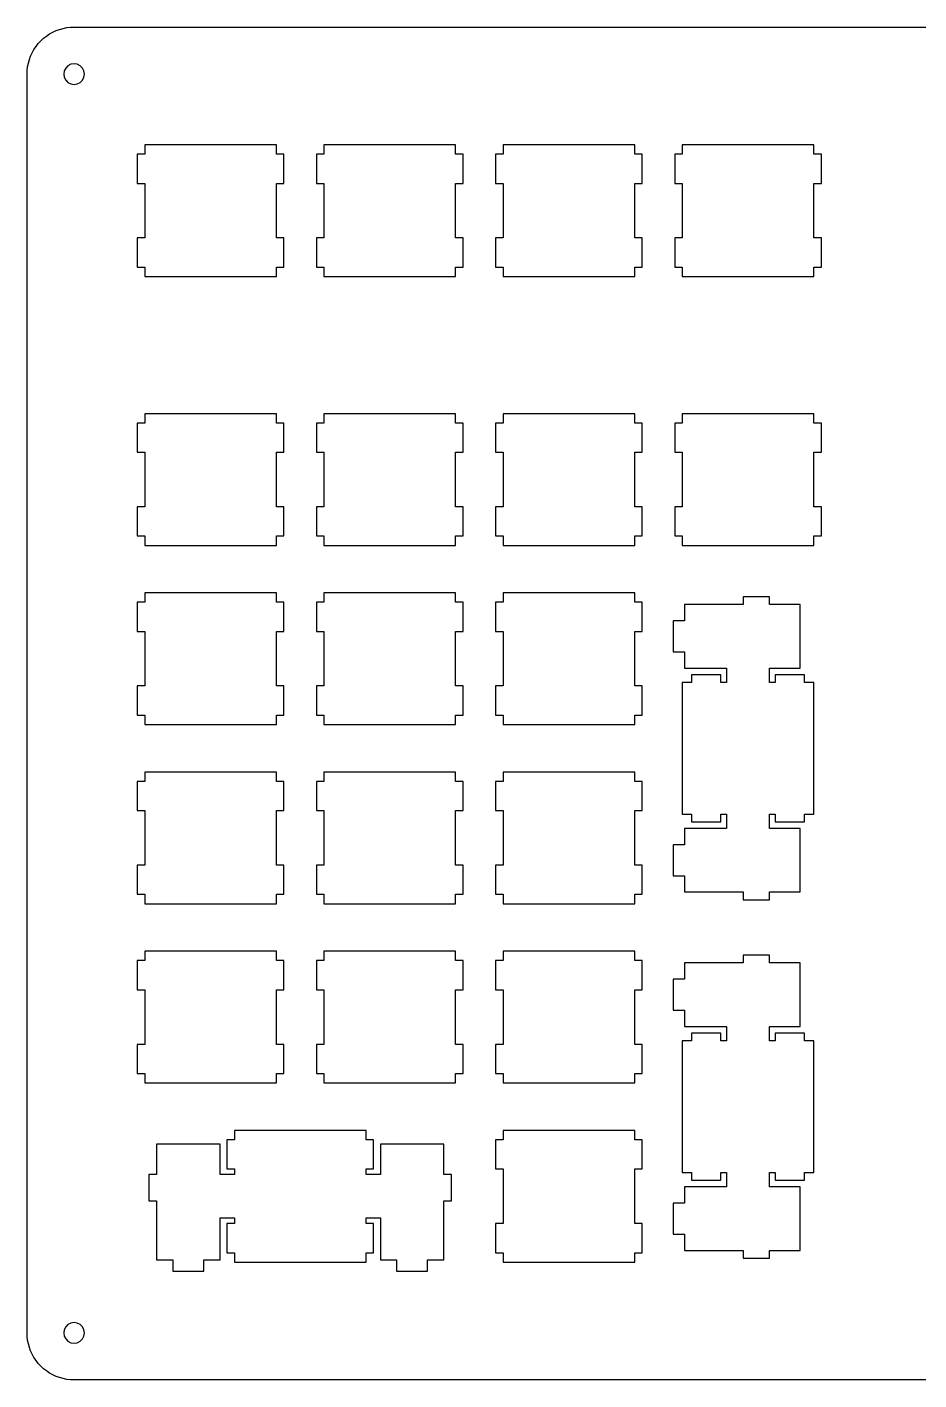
# Model space of a CAD drawing. Extents: x 0 to 260, y 0 to 144.
# Drawn here: x 0.1 to 94.9, y 0.1 to 143.9 of the extents above; entities that cross this region are included whole.
import ezdxf

# ---------------------------------------------------------------- set-up
doc = ezdxf.new("R2010")
doc.units = 0
doc.layers.get('0').update_dxf_attribs({"linetype": 'CONTINUOUS'})

msp = doc.modelspace()

# ---------------------------------------------------------------- linework, layer by layer
at = {"color": 0}
for p, q in [((3.9274, 143.766), (4.3119, 143.844)), ((4.3119, 143.844), (4.70186, 143.889)), ((4.70186, 143.889), (5.0946, 143.906)), ((5.0946, 143.906), (254.745, 143.904)), ((1.29122, 142.153), (1.55856, 142.441)), ((1.55856, 142.441), (1.84657, 142.708)), ((1.84657, 142.708), (2.15525, 142.951)), ((2.15525, 142.951), (2.48185, 143.169)), ((2.48185, 143.169), (2.82498, 143.36)), ((2.82498, 143.36), (3.18051, 143.524)), ((3.18051, 143.524), (3.54845, 143.661)), ((3.54845, 143.661), (3.9274, 143.766)), ((0.47542, 140.819), (0.63941, 141.175)), ((0.63941, 141.175), (0.83096, 141.518)), ((0.83096, 141.518), (1.04869, 141.844)), ((1.04869, 141.844), (1.29122, 142.153)), ((0.11024, 139.297), (0.15572, 139.688)), ((0.15572, 139.688), (0.23289, 140.072)), ((0.23289, 140.072), (0.339, 140.451)), ((0.339, 140.451), (0.47542, 140.819)), ((4.20441, 139.551), (4.04731, 139.245)), ((4.44832, 139.795), (4.20441, 139.551)), ((4.75424, 139.952), (4.44832, 139.795)), ((5.0946, 140.004), (4.75424, 139.952)), ((5.43359, 139.952), (5.0946, 140.004)), ((5.74089, 139.795), (5.43359, 139.952)), ((5.98343, 139.551), (5.74089, 139.795)), ((6.14056, 139.245), (5.98343, 139.551)), ((0.09371, 5.07806), (0.09508, 138.905)), ((0.09508, 138.905), (0.11024, 139.297)), ((4.04731, 139.245), (3.99355, 138.905)), ((3.99355, 138.905), (4.04731, 138.566)), ((4.04731, 138.566), (4.20441, 138.259)), ((4.20441, 138.259), (4.44832, 138.016)), ((5.74089, 138.016), (5.98343, 138.259)), ((5.98343, 138.259), (6.14056, 138.566)), ((6.19428, 138.905), (6.14056, 139.245)), ((6.14056, 138.566), (6.19428, 138.905)), ((4.44832, 138.016), (4.75424, 137.859)), ((4.75424, 137.859), (5.0946, 137.805)), ((5.0946, 137.805), (5.43359, 137.859)), ((5.43359, 137.859), (5.74089, 138.016)), ((12.6201, 131.379), (12.6201, 130.38)), ((26.6196, 131.379), (12.6201, 131.379)), ((26.6196, 130.38), (26.6196, 131.379)), ((31.6701, 131.379), (31.6701, 130.38)), ((45.6696, 131.379), (31.6701, 131.379)), ((45.6696, 130.38), (45.6696, 131.379)), ((50.7199, 131.379), (50.7199, 130.38)), ((64.7196, 131.379), (50.7199, 131.379)), ((64.7196, 130.38), (64.7196, 131.379)), ((69.7699, 131.379), (69.7699, 130.38)), ((83.7696, 131.379), (69.7699, 131.379)), ((83.7696, 130.38), (83.7696, 131.379)), ((12.6201, 130.38), (11.8194, 130.38)), ((11.8194, 130.38), (11.8194, 127.28)), ((27.4175, 130.38), (26.6196, 130.38)), ((27.4175, 127.28), (27.4175, 130.38)), ((31.6701, 130.38), (30.8694, 130.38)), ((30.8694, 130.38), (30.8694, 127.28)), ((46.4704, 130.38), (45.6696, 130.38)), ((46.4704, 127.28), (46.4704, 130.38)), ((50.7199, 130.38), (49.9195, 130.38)), ((49.9195, 130.38), (49.9195, 127.28)), ((65.5204, 130.38), (64.7196, 130.38)), ((65.5204, 127.28), (65.5204, 130.38)), ((69.7699, 130.38), (68.9695, 130.38)), ((68.9695, 130.38), (68.9695, 127.28)), ((84.5704, 130.38), (83.7696, 130.38)), ((84.5704, 127.28), (84.5704, 130.38)), ((11.8194, 127.28), (12.6201, 127.28)), ((12.6201, 127.28), (12.6201, 121.481)), ((26.6196, 121.481), (26.6196, 127.28)), ((26.6196, 127.28), (27.4175, 127.28)), ((30.8694, 127.28), (31.6701, 127.28)), ((31.6701, 127.28), (31.6701, 121.481)), ((45.6696, 121.481), (45.6696, 127.28)), ((45.6696, 127.28), (46.4704, 127.28)), ((49.9195, 127.28), (50.7199, 127.28)), ((50.7199, 127.28), (50.7199, 121.481)), ((64.7196, 121.481), (64.7196, 127.28)), ((64.7196, 127.28), (65.5204, 127.28)), ((68.9695, 127.28), (69.7699, 127.28)), ((69.7699, 127.28), (69.7699, 121.481)), ((83.7696, 121.481), (83.7696, 127.28)), ((83.7696, 127.28), (84.5704, 127.28)), ((12.6201, 121.481), (11.8194, 121.481)), ((11.8194, 121.481), (11.8194, 118.38)), ((27.4175, 121.481), (26.6196, 121.481)), ((27.4175, 118.38), (27.4175, 121.481)), ((31.6701, 121.481), (30.8694, 121.481)), ((30.8694, 121.481), (30.8694, 118.38)), ((46.4704, 121.481), (45.6696, 121.481)), ((46.4704, 118.38), (46.4704, 121.481)), ((50.7199, 121.481), (49.9195, 121.481)), ((49.9195, 121.481), (49.9195, 118.38)), ((65.5204, 121.481), (64.7196, 121.481)), ((65.5204, 118.38), (65.5204, 121.481)), ((69.7699, 121.481), (68.9695, 121.481)), ((68.9695, 121.481), (68.9695, 118.38)), ((84.5704, 121.481), (83.7696, 121.481)), ((84.5704, 118.38), (84.5704, 121.481)), ((11.8194, 118.38), (12.6201, 118.38)), ((12.6201, 118.38), (12.6201, 117.38)), ((26.6196, 117.38), (26.6196, 118.38)), ((26.6196, 118.38), (27.4175, 118.38)), ((30.8694, 118.38), (31.6701, 118.38)), ((31.6701, 118.38), (31.6701, 117.38)), ((45.6696, 117.38), (45.6696, 118.38)), ((45.6696, 118.38), (46.4704, 118.38)), ((49.9195, 118.38), (50.7199, 118.38)), ((50.7199, 118.38), (50.7199, 117.38)), ((64.7196, 117.38), (64.7196, 118.38)), ((64.7196, 118.38), (65.5204, 118.38)), ((68.9695, 118.38), (69.7699, 118.38)), ((69.7699, 118.38), (69.7699, 117.38)), ((83.7696, 117.38), (83.7696, 118.38)), ((83.7696, 118.38), (84.5704, 118.38)), ((12.6201, 117.38), (26.6196, 117.38)), ((31.6701, 117.38), (45.6696, 117.38)), ((50.7199, 117.38), (64.7196, 117.38)), ((69.7699, 117.38), (83.7696, 117.38)), ((12.6201, 102.804), (12.6201, 101.805)), ((26.6196, 102.804), (12.6201, 102.804)), ((26.6196, 101.805), (26.6196, 102.804)), ((31.6701, 102.804), (31.6701, 101.805)), ((45.6696, 102.804), (31.6701, 102.804)), ((45.6696, 101.805), (45.6696, 102.804)), ((50.7199, 102.804), (50.7199, 101.805)), ((64.7196, 102.804), (50.7199, 102.804)), ((64.7196, 101.805), (64.7196, 102.804)), ((69.7699, 102.804), (69.7699, 101.805)), ((83.7696, 102.804), (69.7699, 102.804)), ((83.7696, 101.805), (83.7696, 102.804)), ((12.6201, 101.805), (11.8194, 101.805)), ((11.8194, 101.805), (11.8194, 98.7048)), ((27.4175, 101.805), (26.6196, 101.805)), ((27.4175, 98.7048), (27.4175, 101.805)), ((31.6701, 101.805), (30.8694, 101.805)), ((30.8694, 101.805), (30.8694, 98.7048)), ((46.4704, 101.805), (45.6696, 101.805)), ((46.4704, 98.7048), (46.4704, 101.805)), ((50.7199, 101.805), (49.9195, 101.805)), ((49.9195, 101.805), (49.9195, 98.7048)), ((65.5204, 101.805), (64.7196, 101.805)), ((65.5204, 98.7048), (65.5204, 101.805)), ((69.7699, 101.805), (68.9695, 101.805)), ((68.9695, 101.805), (68.9695, 98.7048)), ((84.5704, 101.805), (83.7696, 101.805)), ((84.5704, 98.7048), (84.5704, 101.805)), ((11.8194, 98.7048), (12.6201, 98.7048)), ((12.6201, 98.7048), (12.6201, 92.9047)), ((26.6196, 92.9047), (26.6196, 98.7048)), ((26.6196, 98.7048), (27.4175, 98.7048)), ((30.8694, 98.7048), (31.6701, 98.7048)), ((31.6701, 98.7048), (31.6701, 92.9047)), ((45.6696, 92.9047), (45.6696, 98.7048)), ((45.6696, 98.7048), (46.4704, 98.7048)), ((49.9195, 98.7048), (50.7199, 98.7048)), ((50.7199, 98.7048), (50.7199, 92.9047)), ((64.7196, 92.9047), (64.7196, 98.7048)), ((64.7196, 98.7048), (65.5204, 98.7048)), ((68.9695, 98.7048), (69.7699, 98.7048)), ((69.7699, 98.7048), (69.7699, 92.9047)), ((83.7696, 92.9047), (83.7696, 98.7048)), ((83.7696, 98.7048), (84.5704, 98.7048)), ((12.6201, 92.9047), (11.8194, 92.9047)), ((11.8194, 92.9047), (11.8194, 89.8052)), ((27.4175, 92.9047), (26.6196, 92.9047)), ((27.4175, 89.8052), (27.4175, 92.9047)), ((31.6701, 92.9047), (30.8694, 92.9047)), ((30.8694, 92.9047), (30.8694, 89.8052)), ((46.4704, 92.9047), (45.6696, 92.9047)), ((46.4704, 89.8052), (46.4704, 92.9047)), ((50.7199, 92.9047), (49.9195, 92.9047)), ((49.9195, 92.9047), (49.9195, 89.8052)), ((65.5204, 92.9047), (64.7196, 92.9047)), ((65.5204, 89.8052), (65.5204, 92.9047)), ((69.7699, 92.9047), (68.9695, 92.9047)), ((68.9695, 92.9047), (68.9695, 89.8052)), ((84.5704, 92.9047), (83.7696, 92.9047)), ((84.5704, 89.8052), (84.5704, 92.9047)), ((11.8194, 89.8052), (12.6201, 89.8052)), ((12.6201, 89.8052), (12.6201, 88.8047)), ((26.6196, 88.8047), (26.6196, 89.8052)), ((26.6196, 89.8052), (27.4175, 89.8052)), ((30.8694, 89.8052), (31.6701, 89.8052)), ((31.6701, 89.8052), (31.6701, 88.8047)), ((45.6696, 88.8047), (45.6696, 89.8052)), ((45.6696, 89.8052), (46.4704, 89.8052)), ((49.9195, 89.8052), (50.7199, 89.8052)), ((50.7199, 89.8052), (50.7199, 88.8047)), ((64.7196, 88.8047), (64.7196, 89.8052)), ((64.7196, 89.8052), (65.5204, 89.8052)), ((68.9695, 89.8052), (69.7699, 89.8052)), ((69.7699, 89.8052), (69.7699, 88.8047)), ((83.7696, 88.8047), (83.7696, 89.8052)), ((83.7696, 89.8052), (84.5704, 89.8052)), ((12.6201, 88.8047), (26.6196, 88.8047)), ((31.6701, 88.8047), (45.6696, 88.8047)), ((50.7199, 88.8047), (64.7196, 88.8047)), ((69.7699, 88.8047), (83.7696, 88.8047)), ((12.6201, 83.7544), (12.6201, 82.7553)), ((26.6196, 83.7544), (12.6201, 83.7544)), ((26.6196, 82.7553), (26.6196, 83.7544)), ((31.6701, 83.7544), (31.6701, 82.7553)), ((45.6696, 83.7544), (31.6701, 83.7544)), ((45.6696, 82.7553), (45.6696, 83.7544)), ((50.7199, 83.7544), (50.7199, 82.7553)), ((64.7196, 83.7544), (50.7199, 83.7544)), ((64.7196, 82.7553), (64.7196, 83.7544)), ((12.6201, 82.7553), (11.8194, 82.7553)), ((11.8194, 82.7553), (11.8194, 79.6548)), ((27.4175, 82.7553), (26.6196, 82.7553)), ((27.4175, 79.6548), (27.4175, 82.7553)), ((31.6701, 82.7553), (30.8694, 82.7553)), ((30.8694, 82.7553), (30.8694, 79.6548)), ((46.4704, 82.7553), (45.6696, 82.7553)), ((46.4704, 79.6548), (46.4704, 82.7553)), ((50.7199, 82.7553), (49.9195, 82.7553)), ((49.9195, 82.7553), (49.9195, 79.6548)), ((65.5204, 82.7553), (64.7196, 82.7553)), ((65.5204, 79.6548), (65.5204, 82.7553)), ((76.2702, 82.5045), (70.0003, 82.5045)), ((70.0003, 82.5045), (70.0003, 80.7791)), ((76.2702, 83.33), (76.2702, 82.5045)), ((79.0691, 83.33), (76.2702, 83.33)), ((79.0691, 82.5045), (79.0691, 83.33)), ((82.2992, 82.5045), (79.0691, 82.5045)), ((82.2992, 75.7548), (82.2992, 82.5045)), ((70.0003, 80.7791), (68.7998, 80.7791)), ((68.7998, 80.7791), (68.7998, 77.4802)), ((11.8194, 79.6548), (12.6201, 79.6548)), ((12.6201, 79.6548), (12.6201, 73.8547)), ((26.6196, 73.8547), (26.6196, 79.6548)), ((26.6196, 79.6548), (27.4175, 79.6548)), ((30.8694, 79.6548), (31.6701, 79.6548)), ((31.6701, 79.6548), (31.6701, 73.8547)), ((45.6696, 73.8547), (45.6696, 79.6548)), ((45.6696, 79.6548), (46.4704, 79.6548)), ((49.9195, 79.6548), (50.7199, 79.6548)), ((50.7199, 79.6548), (50.7199, 73.8547)), ((64.7196, 73.8547), (64.7196, 79.6548)), ((64.7196, 79.6548), (65.5204, 79.6548)), ((68.7998, 77.4802), (70.0003, 77.4802)), ((70.0003, 77.4802), (70.0003, 75.7548)), ((70.0003, 75.7548), (74.4693, 75.7548)), ((73.8685, 75.0302), (70.769, 75.0302)), ((70.769, 75.0302), (70.769, 74.2294)), ((73.8685, 74.2294), (73.8685, 75.0302)), ((74.4693, 75.7548), (74.4693, 74.2294)), ((79.0691, 74.2294), (79.0691, 75.7548)), ((79.0691, 75.7548), (82.2992, 75.7548)), ((82.7691, 75.0302), (79.6699, 75.0302)), ((79.6699, 75.0302), (79.6699, 74.2294)), ((82.7691, 74.2294), (82.7691, 75.0302)), ((12.6201, 73.8547), (11.8194, 73.8547)), ((11.8194, 73.8547), (11.8194, 70.7552)), ((27.4175, 73.8547), (26.6196, 73.8547)), ((27.4175, 70.7552), (27.4175, 73.8547)), ((31.6701, 73.8547), (30.8694, 73.8547)), ((30.8694, 73.8547), (30.8694, 70.7552)), ((46.4704, 73.8547), (45.6696, 73.8547)), ((46.4704, 70.7552), (46.4704, 73.8547)), ((50.7199, 73.8547), (49.9195, 73.8547)), ((49.9195, 73.8547), (49.9195, 70.7552)), ((65.5204, 73.8547), (64.7196, 73.8547)), ((65.5204, 70.7552), (65.5204, 73.8547)), ((70.769, 74.2294), (69.7699, 74.2294)), ((69.7699, 74.2294), (69.7699, 60.2297)), ((74.4693, 74.2294), (73.8685, 74.2294)), ((79.6699, 74.2294), (79.0691, 74.2294)), ((83.7696, 74.2294), (82.7691, 74.2294)), ((83.7696, 60.2297), (83.7696, 74.2294)), ((11.8194, 70.7552), (12.6201, 70.7552)), ((12.6201, 70.7552), (12.6201, 69.7547)), ((26.6196, 69.7547), (26.6196, 70.7552)), ((26.6196, 70.7552), (27.4175, 70.7552)), ((30.8694, 70.7552), (31.6701, 70.7552)), ((31.6701, 70.7552), (31.6701, 69.7547)), ((45.6696, 69.7547), (45.6696, 70.7552)), ((45.6696, 70.7552), (46.4704, 70.7552)), ((49.9195, 70.7552), (50.7199, 70.7552)), ((50.7199, 70.7552), (50.7199, 69.7547)), ((64.7196, 69.7547), (64.7196, 70.7552)), ((64.7196, 70.7552), (65.5204, 70.7552)), ((12.6201, 69.7547), (26.6196, 69.7547)), ((31.6701, 69.7547), (45.6696, 69.7547)), ((50.7199, 69.7547), (64.7196, 69.7547)), ((12.6201, 63.7053), (11.8194, 63.7053)), ((11.8194, 63.7053), (11.8194, 60.6048)), ((12.6201, 64.7044), (12.6201, 63.7053)), ((26.6196, 64.7044), (12.6201, 64.7044)), ((26.6196, 63.7053), (26.6196, 64.7044)), ((27.4175, 63.7053), (26.6196, 63.7053)), ((27.4175, 60.6048), (27.4175, 63.7053)), ((31.6701, 63.7053), (30.8694, 63.7053)), ((30.8694, 63.7053), (30.8694, 60.6048)), ((31.6701, 64.7044), (31.6701, 63.7053)), ((45.6696, 64.7044), (31.6701, 64.7044)), ((45.6696, 63.7053), (45.6696, 64.7044)), ((46.4704, 63.7053), (45.6696, 63.7053)), ((46.4704, 60.6048), (46.4704, 63.7053)), ((50.7199, 63.7053), (49.9195, 63.7053)), ((49.9195, 63.7053), (49.9195, 60.6048)), ((50.7199, 64.7044), (50.7199, 63.7053)), ((64.7196, 64.7044), (50.7199, 64.7044)), ((64.7196, 63.7053), (64.7196, 64.7044)), ((65.5204, 63.7053), (64.7196, 63.7053)), ((65.5204, 60.6048), (65.5204, 63.7053)), ((11.8194, 60.6048), (12.6201, 60.6048)), ((12.6201, 60.6048), (12.6201, 54.8047)), ((26.6196, 54.8047), (26.6196, 60.6048)), ((26.6196, 60.6048), (27.4175, 60.6048)), ((30.8694, 60.6048), (31.6701, 60.6048)), ((31.6701, 60.6048), (31.6701, 54.8047)), ((45.6696, 54.8047), (45.6696, 60.6048)), ((45.6696, 60.6048), (46.4704, 60.6048)), ((49.9195, 60.6048), (50.7199, 60.6048)), ((50.7199, 60.6048), (50.7199, 54.8047)), ((64.7196, 54.8047), (64.7196, 60.6048)), ((64.7196, 60.6048), (65.5204, 60.6048)), ((69.7699, 60.2297), (70.769, 60.2297)), ((70.769, 60.2297), (70.769, 59.4293)), ((70.769, 59.4293), (73.8685, 59.4293)), ((73.8685, 59.4293), (73.8685, 60.2297)), ((73.8685, 60.2297), (74.4693, 60.2297)), ((74.4693, 60.2297), (74.4693, 58.7043)), ((79.0691, 58.7043), (79.0691, 60.2297)), ((79.0691, 60.2297), (79.6699, 60.2297)), ((79.6699, 60.2297), (79.6699, 59.4293)), ((79.6699, 59.4293), (82.7691, 59.4293)), ((82.7691, 59.4293), (82.7691, 60.2297)), ((82.7691, 60.2297), (83.7696, 60.2297)), ((74.4693, 58.7043), (70.0003, 58.7043)), ((70.0003, 58.7043), (70.0003, 56.9793)), ((82.2992, 58.7043), (79.0691, 58.7043)), ((82.2992, 51.9546), (82.2992, 58.7043)), ((70.0003, 56.9793), (68.7998, 56.9793)), ((68.7998, 56.9793), (68.7998, 53.6801)), ((12.6201, 54.8047), (11.8194, 54.8047)), ((11.8194, 54.8047), (11.8194, 51.7052)), ((27.4175, 54.8047), (26.6196, 54.8047)), ((27.4175, 51.7052), (27.4175, 54.8047)), ((31.6701, 54.8047), (30.8694, 54.8047)), ((30.8694, 54.8047), (30.8694, 51.7052)), ((46.4704, 54.8047), (45.6696, 54.8047)), ((46.4704, 51.7052), (46.4704, 54.8047)), ((50.7199, 54.8047), (49.9195, 54.8047)), ((49.9195, 54.8047), (49.9195, 51.7052)), ((65.5204, 54.8047), (64.7196, 54.8047)), ((65.5204, 51.7052), (65.5204, 54.8047)), ((68.7998, 53.6801), (70.0003, 53.6801)), ((70.0003, 53.6801), (70.0003, 51.9546)), ((70.0003, 51.9546), (76.2702, 51.9546)), ((76.2702, 51.9546), (76.2702, 51.1295)), ((79.0691, 51.1295), (79.0691, 51.9546)), ((79.0691, 51.9546), (82.2992, 51.9546)), ((11.8194, 51.7052), (12.6201, 51.7052)), ((12.6201, 51.7052), (12.6201, 50.7047)), ((12.6201, 50.7047), (26.6196, 50.7047)), ((26.6196, 50.7047), (26.6196, 51.7052)), ((26.6196, 51.7052), (27.4175, 51.7052)), ((30.8694, 51.7052), (31.6701, 51.7052)), ((31.6701, 51.7052), (31.6701, 50.7047)), ((31.6701, 50.7047), (45.6696, 50.7047)), ((45.6696, 50.7047), (45.6696, 51.7052)), ((45.6696, 51.7052), (46.4704, 51.7052)), ((49.9195, 51.7052), (50.7199, 51.7052)), ((50.7199, 51.7052), (50.7199, 50.7047)), ((50.7199, 50.7047), (64.7196, 50.7047)), ((64.7196, 50.7047), (64.7196, 51.7052)), ((64.7196, 51.7052), (65.5204, 51.7052)), ((76.2702, 51.1295), (79.0691, 51.1295)), ((12.6201, 44.6553), (11.8194, 44.6553)), ((11.8194, 44.6553), (11.8194, 41.5548)), ((12.6201, 45.6544), (12.6201, 44.6553)), ((26.6196, 45.6544), (12.6201, 45.6544)), ((26.6196, 44.6553), (26.6196, 45.6544)), ((27.4175, 44.6553), (26.6196, 44.6553)), ((27.4175, 41.5548), (27.4175, 44.6553)), ((31.6701, 44.6553), (30.8694, 44.6553)), ((30.8694, 44.6553), (30.8694, 41.5548)), ((31.6701, 45.6544), (31.6701, 44.6553)), ((45.6696, 45.6544), (31.6701, 45.6544)), ((45.6696, 44.6553), (45.6696, 45.6544)), ((46.4704, 44.6553), (45.6696, 44.6553)), ((46.4704, 41.5548), (46.4704, 44.6553)), ((50.7199, 44.6553), (49.9195, 44.6553)), ((49.9195, 44.6553), (49.9195, 41.5548)), ((50.7199, 45.6544), (50.7199, 44.6553)), ((64.7196, 45.6544), (50.7199, 45.6544)), ((64.7196, 44.6553), (64.7196, 45.6544)), ((65.5204, 44.6553), (64.7196, 44.6553)), ((65.5204, 41.5548), (65.5204, 44.6553)), ((76.2702, 45.23), (76.2702, 44.4045)), ((79.0691, 45.23), (76.2702, 45.23)), ((79.0691, 44.4045), (79.0691, 45.23)), ((76.2702, 44.4045), (70.0003, 44.4045)), ((70.0003, 44.4045), (70.0003, 42.6791)), ((82.2992, 44.4045), (79.0691, 44.4045)), ((82.2992, 37.6548), (82.2992, 44.4045)), ((70.0003, 42.6791), (68.7998, 42.6791)), ((68.7998, 42.6791), (68.7998, 39.3802)), ((11.8194, 41.5548), (12.6201, 41.5548)), ((12.6201, 41.5548), (12.6201, 35.7547)), ((26.6196, 35.7547), (26.6196, 41.5548)), ((26.6196, 41.5548), (27.4175, 41.5548)), ((30.8694, 41.5548), (31.6701, 41.5548)), ((31.6701, 41.5548), (31.6701, 35.7547)), ((45.6696, 35.7547), (45.6696, 41.5548)), ((45.6696, 41.5548), (46.4704, 41.5548)), ((49.9195, 41.5548), (50.7199, 41.5548)), ((50.7199, 41.5548), (50.7199, 35.7547)), ((64.7196, 35.7547), (64.7196, 41.5548)), ((64.7196, 41.5548), (65.5204, 41.5548)), ((68.7998, 39.3802), (70.0003, 39.3802)), ((70.0003, 39.3802), (70.0003, 37.6548)), ((70.0003, 37.6548), (74.4693, 37.6548)), ((74.4693, 37.6548), (74.4693, 36.1294)), ((79.0691, 36.1294), (79.0691, 37.6548)), ((79.0691, 37.6548), (82.2992, 37.6548)), ((70.769, 36.1294), (69.7699, 36.1294)), ((69.7699, 36.1294), (69.7699, 22.1299)), ((73.8685, 36.9302), (70.769, 36.9302)), ((70.769, 36.9302), (70.769, 36.1294)), ((73.8685, 36.1294), (73.8685, 36.9302)), ((74.4693, 36.1294), (73.8685, 36.1294)), ((79.6699, 36.1294), (79.0691, 36.1294)), ((82.7691, 36.9302), (79.6699, 36.9302)), ((79.6699, 36.9302), (79.6699, 36.1294)), ((82.7691, 36.1294), (82.7691, 36.9302)), ((83.7696, 36.1294), (82.7691, 36.1294)), ((83.7696, 22.1299), (83.7696, 36.1294)), ((12.6201, 35.7547), (11.8194, 35.7547)), ((11.8194, 35.7547), (11.8194, 32.6554)), ((27.4175, 35.7547), (26.6196, 35.7547)), ((27.4175, 32.6554), (27.4175, 35.7547)), ((31.6701, 35.7547), (30.8694, 35.7547)), ((30.8694, 35.7547), (30.8694, 32.6554)), ((46.4704, 35.7547), (45.6696, 35.7547)), ((46.4704, 32.6554), (46.4704, 35.7547)), ((50.7199, 35.7547), (49.9195, 35.7547)), ((49.9195, 35.7547), (49.9195, 32.6554)), ((65.5204, 35.7547), (64.7196, 35.7547)), ((65.5204, 32.6554), (65.5204, 35.7547)), ((11.8194, 32.6554), (12.6201, 32.6554)), ((12.6201, 32.6554), (12.6201, 31.6549)), ((12.6201, 31.6549), (26.6196, 31.6549)), ((26.6196, 31.6549), (26.6196, 32.6554)), ((26.6196, 32.6554), (27.4175, 32.6554)), ((30.8694, 32.6554), (31.6701, 32.6554)), ((31.6701, 32.6554), (31.6701, 31.6549)), ((31.6701, 31.6549), (45.6696, 31.6549)), ((45.6696, 31.6549), (45.6696, 32.6554)), ((45.6696, 32.6554), (46.4704, 32.6554)), ((49.9195, 32.6554), (50.7199, 32.6554)), ((50.7199, 32.6554), (50.7199, 31.6549)), ((50.7199, 31.6549), (64.7196, 31.6549)), ((64.7196, 31.6549), (64.7196, 32.6554)), ((64.7196, 32.6554), (65.5204, 32.6554)), ((22.1437, 26.6044), (22.1437, 25.6053)), ((36.1446, 26.6044), (22.1437, 26.6044)), ((36.1446, 25.6053), (36.1446, 26.6044)), ((50.7199, 26.6044), (50.7199, 25.6053)), ((64.7196, 26.6044), (50.7199, 26.6044)), ((64.7196, 25.6053), (64.7196, 26.6044)), ((20.6196, 25.1354), (13.87, 25.1354)), ((13.87, 25.1354), (13.87, 21.9053)), ((20.6196, 21.9053), (20.6196, 25.1354)), ((22.1437, 25.6053), (21.3444, 25.6053)), ((21.3444, 25.6053), (21.3444, 22.5048)), ((36.9439, 25.6053), (36.1446, 25.6053)), ((36.9439, 22.5048), (36.9439, 25.6053)), ((44.4183, 25.1354), (37.6686, 25.1354)), ((37.6686, 25.1354), (37.6686, 21.9053)), ((44.4183, 21.9053), (44.4183, 25.1354)), ((50.7199, 25.6053), (49.9195, 25.6053)), ((49.9195, 25.6053), (49.9195, 22.5048)), ((65.5204, 25.6053), (64.7196, 25.6053)), ((65.5204, 22.5048), (65.5204, 25.6053)), ((13.87, 21.9053), (13.0431, 21.9053)), ((13.0431, 21.9053), (13.0431, 19.1051)), ((22.1437, 21.9053), (20.6196, 21.9053)), ((21.3444, 22.5048), (22.1437, 22.5048)), ((22.1437, 22.5048), (22.1437, 21.9053)), ((36.1446, 21.9053), (36.1446, 22.5048)), ((36.1446, 22.5048), (36.9439, 22.5048)), ((37.6686, 21.9053), (36.1446, 21.9053)), ((45.2452, 21.9053), (44.4183, 21.9053)), ((45.2452, 19.1051), (45.2452, 21.9053)), ((49.9195, 22.5048), (50.7199, 22.5048)), ((50.7199, 22.5048), (50.7199, 16.7046)), ((64.7196, 16.7046), (64.7196, 22.5048)), ((64.7196, 22.5048), (65.5204, 22.5048)), ((69.7699, 22.1299), (70.769, 22.1299)), ((70.769, 22.1299), (70.769, 21.3293)), ((73.8685, 21.3293), (73.8685, 22.1299)), ((73.8685, 22.1299), (74.4693, 22.1299)), ((74.4693, 22.1299), (74.4693, 20.6044)), ((79.0691, 20.6044), (79.0691, 22.1299)), ((79.0691, 22.1299), (79.6699, 22.1299)), ((79.6699, 22.1299), (79.6699, 21.3293)), ((82.7691, 21.3293), (82.7691, 22.1299)), ((82.7691, 22.1299), (83.7696, 22.1299)), ((74.4693, 20.6044), (70.0003, 20.6044)), ((70.0003, 20.6044), (70.0003, 18.8791)), ((70.769, 21.3293), (73.8685, 21.3293)), ((82.2992, 20.6044), (79.0691, 20.6044)), ((79.6699, 21.3293), (82.7691, 21.3293)), ((82.2992, 13.8548), (82.2992, 20.6044)), ((13.0431, 19.1051), (13.87, 19.1051)), ((13.87, 19.1051), (13.87, 12.835)), ((44.4183, 12.835), (44.4183, 19.1051)), ((44.4183, 19.1051), (45.2452, 19.1051)), ((70.0003, 18.8791), (68.7998, 18.8791)), ((68.7998, 18.8791), (68.7998, 15.5801)), ((20.6196, 12.835), (20.6196, 17.3054)), ((20.6196, 17.3054), (22.1437, 17.3054)), ((22.1437, 17.3054), (22.1437, 16.7046)), ((36.1446, 16.7046), (36.1446, 17.3054)), ((36.1446, 17.3054), (37.6686, 17.3054)), ((37.6686, 17.3054), (37.6686, 12.835)), ((22.1437, 16.7046), (21.3444, 16.7046)), ((21.3444, 16.7046), (21.3444, 13.6054)), ((36.9439, 16.7046), (36.1446, 16.7046)), ((36.9439, 13.6054), (36.9439, 16.7046)), ((50.7199, 16.7046), (49.9195, 16.7046)), ((49.9195, 16.7046), (49.9195, 13.6054)), ((65.5204, 16.7046), (64.7196, 16.7046)), ((65.5204, 13.6054), (65.5204, 16.7046)), ((68.7998, 15.5801), (70.0003, 15.5801)), ((70.0003, 15.5801), (70.0003, 13.8548)), ((21.3444, 13.6054), (22.1437, 13.6054)), ((22.1437, 13.6054), (22.1437, 12.6049)), ((36.1446, 12.6049), (36.1446, 13.6054)), ((36.1446, 13.6054), (36.9439, 13.6054)), ((49.9195, 13.6054), (50.7199, 13.6054)), ((50.7199, 13.6054), (50.7199, 12.6049)), ((64.7196, 12.6049), (64.7196, 13.6054)), ((64.7196, 13.6054), (65.5204, 13.6054)), ((70.0003, 13.8548), (76.2702, 13.8548)), ((76.2702, 13.8548), (76.2702, 13.0294)), ((76.2702, 13.0294), (79.0691, 13.0294)), ((79.0691, 13.0294), (79.0691, 13.8548)), ((79.0691, 13.8548), (82.2992, 13.8548)), ((13.87, 12.835), (15.5939, 12.835)), ((15.5939, 12.835), (15.5939, 11.6348)), ((15.5939, 11.6348), (18.8943, 11.6348)), ((18.8943, 11.6348), (18.8943, 12.835)), ((18.8943, 12.835), (20.6196, 12.835)), ((22.1437, 12.6049), (36.1446, 12.6049)), ((37.6686, 12.835), (39.3954, 12.835)), ((39.3954, 12.835), (39.3954, 11.6348)), ((39.3954, 11.6348), (42.6942, 11.6348)), ((42.6942, 11.6348), (42.6942, 12.835)), ((42.6942, 12.835), (44.4183, 12.835)), ((50.7199, 12.6049), (64.7196, 12.6049)), ((4.44832, 5.96829), (4.20441, 5.72576)), ((4.75424, 6.12539), (4.44832, 5.96829)), ((5.0946, 6.17911), (4.75424, 6.12539)), ((5.43359, 6.12539), (5.0946, 6.17911)), ((5.74089, 5.96829), (5.43359, 6.12539)), ((5.98343, 5.72576), (5.74089, 5.96829)), ((0.11024, 4.68672), (0.09371, 5.07806)), ((0.15572, 4.29673), (0.11024, 4.68672)), ((4.04731, 5.41845), (3.99355, 5.07806)), ((3.99355, 5.07806), (4.04731, 4.73908)), ((4.20441, 5.72576), (4.04731, 5.41845)), ((4.04731, 4.73908), (4.20441, 4.43315)), ((4.20441, 4.43315), (4.44832, 4.18924)), ((5.74089, 4.18924), (5.98343, 4.43315)), ((6.14056, 5.41845), (5.98343, 5.72576)), ((5.98343, 4.43315), (6.14056, 4.73908)), ((6.19428, 5.07806), (6.14056, 5.41845)), ((6.14056, 4.73908), (6.19428, 5.07806)), ((0.23289, 3.91223), (0.15572, 4.29673)), ((0.339, 3.53328), (0.23289, 3.91223)), ((0.47542, 3.16536), (0.339, 3.53328)), ((0.63941, 2.80982), (0.47542, 3.16536)), ((4.44832, 4.18924), (4.75424, 4.03214)), ((4.75424, 4.03214), (5.0946, 3.97838)), ((5.0946, 3.97838), (5.43359, 4.03214)), ((5.43359, 4.03214), (5.74089, 4.18924)), ((0.83096, 2.46669), (0.63941, 2.80982)), ((1.04869, 2.14009), (0.83096, 2.46669)), ((1.29122, 1.83141), (1.04869, 2.14009)), ((1.55856, 1.5434), (1.29122, 1.83141)), ((1.84657, 1.27606), (1.55856, 1.5434)), ((2.15525, 1.03353), (1.84657, 1.27606)), ((2.48185, 0.8158), (2.15525, 1.03353)), ((2.82498, 0.62425), (2.48185, 0.8158)), ((3.18051, 0.46027), (2.82498, 0.62425)), ((3.54845, 0.32384), (3.18051, 0.46027)), ((3.9274, 0.21773), (3.54845, 0.32384)), ((4.3119, 0.14056), (3.9274, 0.21773)), ((4.70186, 0.09508), (4.3119, 0.14056)), ((5.0946, 0.07855), (4.70186, 0.09508)), ((254.745, 0.07855), (5.0946, 0.07855))]:
    msp.add_line(p, q, dxfattribs=at)

doc.saveas('drawing.dxf')
